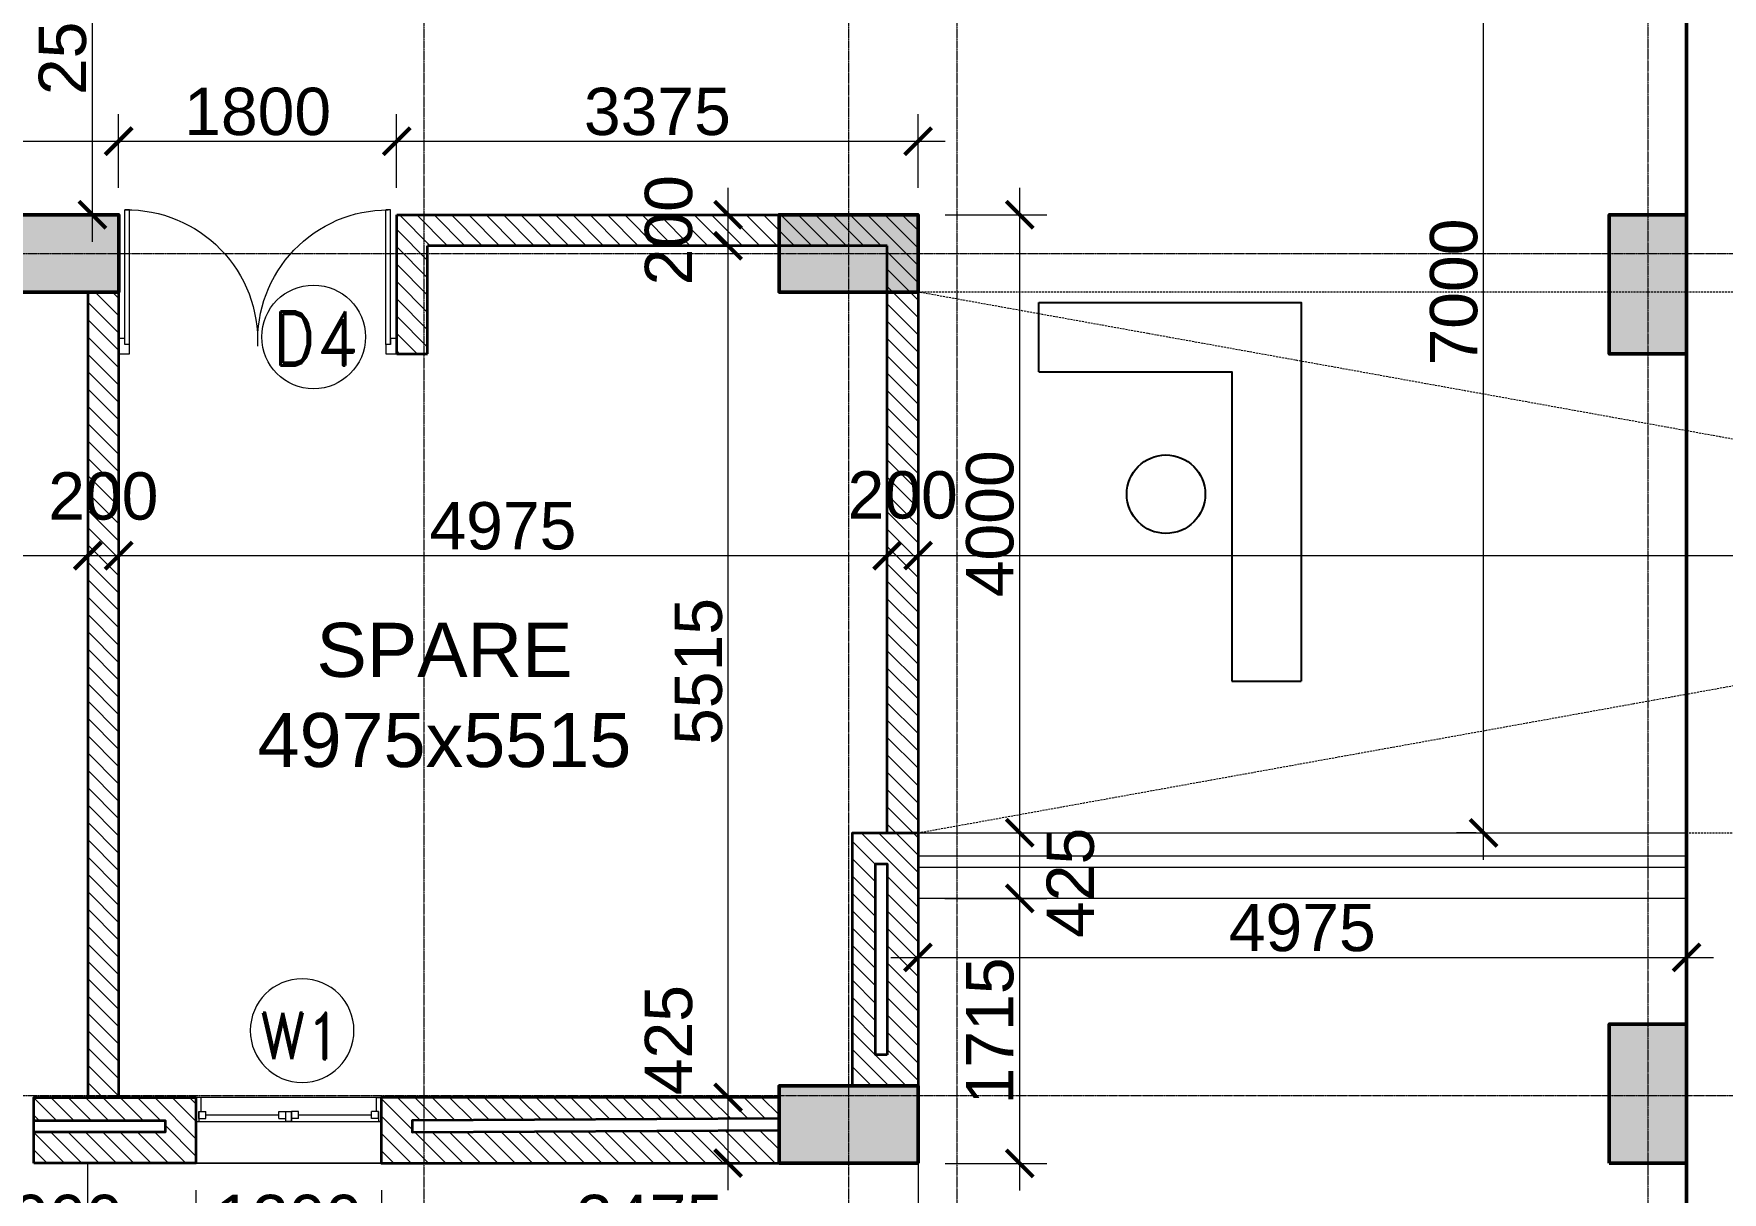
# Model space of a CAD drawing. Header units: millimetres. Extents: x 0 to 147381, y 0 to 170318.
# Drawn here: x 65620 to 76551, y 50962 to 58459 of the extents above; entities that cross this region are included whole.
import ezdxf
from ezdxf.enums import TextEntityAlignment as Align

# ---------------------------------------------------------------- set-up
doc = ezdxf.new("R2010")
doc.units = ezdxf.units.MM
for name, pattern in [('Center', [29.999999, 12, -6, 6, -6]), ('DASHED', [19.05, 12.7, -6.35]), ('Grid Line', [22.225, 12.7, -3.175, 3.175, -3.175]), ('Hidden', [7.14375, 4.7625, -2.38125])]:
    doc.linetypes.add(name, pattern=pattern)
for name, color, linetype, lineweight in [('A-DOOR', 21, 'Continuous', 9), ('A-GLAZ', 151, 'Continuous', 9), ('AR_STR', 7, 'Continuous', 15), ('AR_WALL_HATCH', 23, 'Continuous', 5), ('ARCH PROJ', 6, 'DASHED', 18), ('Arch_Dim', 7, 'Continuous', 25), ('Arch_DW_No', 5, 'Continuous', 15), ('ARCH_WALL', 1, 'Continuous', 35), ('Arch_Window', 140, 'Continuous', 9), ('G-ANNO-TEXT', 231, 'Continuous', 25), ('S-GRID', 8, 'Continuous', 9), ('S-STRS', 40, 'Continuous', 9), ('STR COL.', 1, 'Continuous', 50)]:
    doc.layers.add(name, color=color, linetype=linetype, lineweight=lineweight)
for name, color, linetype, lineweight, true_color in [('ARCH RCC HATCH', 253, 'Center', 9, 0x9c9c9c), ('EXPANSION JOINT', 6, 'Hidden', 15, 0xff0fff), ('S-COLS_HATCH', 252, 'Continuous', 9, 0x8a8a8a)]:
    doc.layers.add(name, color=color, linetype=linetype, lineweight=lineweight, true_color=true_color)
doc.styles.add('Arial_2', font='arial.ttf', dxfattribs={"height": 472.5})
doc.styles.add('DIM', font='arial.ttf')
doc.styles.add('DIM_100', font='romand.shx', dxfattribs={"width": 0.9})
doc.styles.add('SIZE', font='romans.shx', dxfattribs={"width": 0.75, "height": 200})
doc.dimstyles.new('DIM- 175', dxfattribs={"dimscale": 175, "dimtxt": 1.75, "dimasz": 1, "dimexe": 1, "dimexo": 1, "dimgap": 0.2, "dimtad": 1, "dimdec": 0, "dimrnd": 5, "dimzin": 0, "dimdsep": 46, "dimtxsty": 'DIM', "dimblk": 'ARCHTICK', "dimcen": 0, "dimdle": 1, "dimclrd": 3, "dimclre": 5, "dimclrt": 3, "dimadec": 0, "dimazin": 0, "dimtfac": 1, "dimtdec": 0, "dimtofl": 0, "dimtmove": 2, "dimatfit": 3, "dimfxl": 1, "dimtolj": 1, "dimtzin": 0, "dimlwd": 13, "dimlwe": 15, "dimarcsym": 0})

# ---------------------------------------------------------------- blocks, each defined once
blk = doc.blocks.new('A_Double -Panel Wooden Door W Ventilator - _D6_1800 X 2700-1747355-4_Level 448_0')
at = {"layer": 'A-DOOR'}
for p, q in [((-900, 50), (-830, 50)), ((-830, 50), (-830, -10)), ((830, 50), (900, 50)), ((830, -10), (830, 50)), ((-860, -50), (-900, -50)), ((-860, -10), (-860, -882)), ((-860, -10), (-860, -50)), ((-830, -10), (-860, -10)), ((-830, -10), (-830, -882)), ((830, -10), (830, -882)), ((860, -10), (830, -10)), ((860, -10), (860, -882)), ((860, -50), (860, -10)), ((900, -50), (860, -50)), ((-830, -882), (-860, -882)), ((860, -882), (830, -882))]:
    blk.add_line(p, q, dxfattribs=at)
for centre, start, end in [((-846, -37), 269.0716, 2.5107), ((845, -37), 177.4858, 270)]:
    blk.add_arc(centre, 845, start, end, dxfattribs=at)
blk = doc.blocks.new('RLAB_G')
at = {"layer": 'AR_WALL_HATCH', "ltscale": 500}
h = blk.add_hatch(dxfattribs=at)
h.set_pattern_fill('ANSI31', color=256, scale=25)
h.paths.add_polyline_path([(-30525, 13000), (-30525, 12100), (-30725, 12100), (-30725, 12800), (-33700, 12800), (-33700, 9000), (-33900, 9000), (-33900, 13000)])
h = blk.add_hatch(dxfattribs=at)
h.set_pattern_fill('ANSI31', color=256, scale=25)
h.paths.add_polyline_path([(-28525, 12500), (-28724, 12500), (-28724, 7287), (-28524, 7287)])
h = blk.add_hatch(dxfattribs=at)
h.set_pattern_fill('ANSI31', color=256, scale=25)
h.paths.add_polyline_path([(-33475, 7362), (-33900, 7362), (-33900, 9000), (-33475, 9000)])
h.paths.add_polyline_path([(-33625, 8800), (-33700, 8800), (-33700, 7562), (-33625, 7562)], flags=16)
h = blk.add_hatch(dxfattribs=at)
h.set_pattern_fill('ANSI31', color=256, scale=25)
h.paths.add_polyline_path([(-30425, 7287), (-30425, 6862), (-33000, 6862), (-33000, 7287)])
h.paths.add_polyline_path([(-33000, 7150), (-33000, 7075), (-30625, 7062), (-30625, 7137)], flags=17)
h = blk.add_hatch(dxfattribs=at)
h.set_pattern_fill('ANSI31', color=256, scale=25)
h.paths.add_polyline_path([(-28175, 6862), (-28175, 7062), (-29025, 7062), (-29025, 7137), (-28175, 7137), (-28175, 7287), (-29225, 7287), (-29225, 6862)])
at = {"linetype": 'Continuous'}
blk.add_line((-28525, 12500), (-28724, 12500), dxfattribs=at)
at = {"layer": 'ARCH_WALL'}
for p, q in [((-30525, 13000), (-33900, 13000)), ((-33900, 13000), (-33900, 9000)), ((-30525, 12100), (-30525, 13000)), ((-33700, 9000), (-33700, 12800)), ((-33700, 12800), (-30725, 12800)), ((-30725, 12100), (-30725, 12800)), ((-28724, 12500), (-28724, 7287)), ((-28525, 12500), (-28524, 7287)), ((-30525, 12100), (-30725, 12100))]:
    blk.add_line(p, q, dxfattribs=at)
for points in [[(-33900, 7362), (-33475, 7362), (-33475, 9000), (-33900, 9000)], [(-33700, 7562), (-33625, 7562), (-33625, 8800), (-33700, 8800)], [(-33000, 6862), (-33000, 7287), (-30425, 7287), (-30425, 6862)], [(-28175, 6862), (-28175, 7287), (-29225, 7287), (-29225, 6862)], [(-33000, 7075), (-33000, 7150), (-30625, 7137), (-30625, 7062)], [(-28175, 7062), (-28175, 7137), (-29025, 7137), (-29025, 7062)]]:
    blk.add_lwpolyline(points, close=True, dxfattribs=at)
at = {"layer": 'Arch_Window'}
for p, q in [((-30425, 7287), (-29225, 7287)), ((-30393, 7287), (-30425, 7287)), ((-30393, 7196), (-30393, 7287)), ((-29257, 7287), (-29225, 7287)), ((-29257, 7287), (-29257, 7196)), ((-29225, 7132), (-30425, 7132)), ((-30425, 7132), (-30406, 7132)), ((-30406, 7196), (-30361, 7196)), ((-30406, 7151), (-30406, 7196)), ((-30406, 7196), (-30406, 7132)), ((-30406, 7151), (-30361, 7151)), ((-30361, 7151), (-30361, 7196)), ((-29888, 7174), (-30361, 7174)), ((-29888, 7196), (-29844, 7196)), ((-29888, 7151), (-29888, 7196)), ((-29888, 7151), (-29844, 7151)), ((-29844, 7151), (-29844, 7196)), ((-29844, 7132), (-29844, 7196)), ((-29806, 7196), (-29844, 7196)), ((-29806, 7196), (-29844, 7196)), ((-29844, 7196), (-29844, 7132)), ((-29806, 7196), (-29844, 7196)), ((-29844, 7196), (-29844, 7196)), ((-29844, 7132), (-29844, 7196)), ((-29806, 7132), (-29844, 7132)), ((-29844, 7132), (-29806, 7132)), ((-29844, 7132), (-29844, 7132)), ((-29844, 7132), (-29806, 7132)), ((-29806, 7151), (-29806, 7196)), ((-29761, 7196), (-29806, 7196)), ((-29806, 7132), (-29806, 7196)), ((-29806, 7132), (-29806, 7196)), ((-29806, 7196), (-29806, 7196)), ((-29806, 7132), (-29806, 7196)), ((-29761, 7151), (-29806, 7151)), ((-29806, 7132), (-29806, 7132)), ((-29761, 7151), (-29761, 7196)), ((-29288, 7174), (-29761, 7174)), ((-29288, 7151), (-29288, 7196)), ((-29244, 7196), (-29288, 7196)), ((-29244, 7151), (-29288, 7151)), ((-29244, 7196), (-29257, 7196)), ((-29244, 7151), (-29244, 7196)), ((-29244, 7196), (-29244, 7132)), ((-30425, 6862), (-29225, 6862))]:
    blk.add_line(p, q, dxfattribs=at)
at = {"layer": 'A-DOOR', "rotation": 180}
blk.add_blockref('A_Double -Panel Wooden Door W Ventilator - _D6_1800 X 2700-1747355-4_Level 448_0', (-29625, 12150), dxfattribs=at)
blk = doc.blocks.new('COURTYARD_GF')
at = {"layer": 'A-GLAZ'}
for p, q in [((-9695, -55705), (-4720, -55705)), ((-9695, -55705), (-9695, -56131)), ((-4720, -56131), (-4720, -55705)), ((-9695, -55855), (-4720, -55855)), ((-4720, -55931), (-9695, -55931)), ((-4720, -56131), (-9695, -56131))]:
    blk.add_line(p, q, dxfattribs=at)
at = {"layer": 'G-ANNO-TEXT'}
for p, q in [((-8914, -52723), (-8914, -52273)), ((-7664, -54723), (-7214, -54723))]:
    blk.add_line(p, q, dxfattribs=at)
for points in [[(-8914, -52273), (-7214, -52273), (-7214, -54723)], [(-8914, -52723), (-7664, -52723), (-7664, -54723)]]:
    blk.add_lwpolyline(points, dxfattribs=at)
blk.add_circle((-8090, -53514), 254, dxfattribs=at)
blk = doc.blocks.new('A$C59E872DE')
at = {"layer": 'S-GRID', "linetype": 'Grid Line', "ltscale": 0.5}
for p, q in [((30450, 89720.3), (30450, -4357.6)), ((33200, 89720.3), (33200, -4357.6)), ((38375, 89720), (38375, -4357.8)), ((-6964.1, 12500), (94404.8, 12500)), ((-6964.1, 7050), (94404.8, 7050))]:
    blk.add_line(p, q, dxfattribs=at)
blk.add_lwpolyline([(33900, 89720.3), (33900, -3990), (34529.3, -4438.4)], dxfattribs=at)
blk = doc.blocks.new('DW')
at = {"color": 9}
blk.add_circle((0, 0), 671, dxfattribs=at)
at = {"style": 'SIZE', "width": 0.8}
blk.add_attdef('W7', text='', height=500, dxfattribs=at).set_placement((5, -289), align=Align.CENTER)
blk = doc.blocks.new('_ArchTick')
at = {"color": 0, "linetype": 'ByBlock', "const_width": 0.15}
blk.add_lwpolyline([(-0.5, -0.5), (0.5, 0.5)], dxfattribs=at)
blk = doc.blocks.new('*D473')
at = {"layer": 'Arch_Dim', "color": 5, "lineweight": 15, "transparency": 16777216}
for p, q in [((60795, 50975), (60795, 49963)), ((71345, 50975), (71345, 49963))]:
    blk.add_line(p, q, dxfattribs=at)
at = {"layer": 'Arch_Dim', "color": 3, "lineweight": 13, "transparency": 16777216}
blk.add_line((60620, 50138), (71520, 50138), dxfattribs=at)
at = {"layer": 'Defpoints', "color": 0, "linetype": 'Continuous', "transparency": 16777216}
for p in [(60795, 51150), (71345, 51150), (71345, 50138)]:
    blk.add_point(p, dxfattribs=at)
at = {"layer": 'Arch_Dim', "color": 3, "linetype": 'Continuous', "lineweight": 13, "transparency": 16777216, "xscale": 175, "yscale": 175, "zscale": 175, "rotation": 180}
blk.add_blockref('_ArchTick', (60795, 50138), dxfattribs=at)
at = {"layer": 'Arch_Dim', "color": 3, "linetype": 'Continuous', "lineweight": 13, "transparency": 16777216, "xscale": 175, "yscale": 175, "zscale": 175}
blk.add_blockref('_ArchTick', (71345, 50138), dxfattribs=at)
at = {"layer": 'Arch_Dim', "color": 3, "linetype": 'Continuous', "transparency": 16777216, "insert": (66070, 50329), "char_height": 306.2, "attachment_point": 5, "style": 'DIM'}
blk.add_mtext('\\A1;10550', dxfattribs=at)
blk = doc.blocks.new('*D487')
at = {"layer": 'Arch_Dim', "color": 3, "lineweight": 13, "transparency": 16777216}
blk.add_line((72003, 50973), (72003, 53038), dxfattribs=at)
at = {"layer": 'Arch_Dim', "color": 5, "lineweight": 15, "transparency": 16777216}
for p, q in [((71520, 52863), (72178, 52863)), ((71520, 51148), (72178, 51148))]:
    blk.add_line(p, q, dxfattribs=at)
at = {"layer": 'Defpoints', "color": 0, "linetype": 'Continuous', "transparency": 16777216}
for p in [(71345, 52863), (72003, 52863), (71345, 51148)]:
    blk.add_point(p, dxfattribs=at)
at = {"layer": 'Arch_Dim', "color": 3, "linetype": 'Continuous', "lineweight": 13, "transparency": 16777216, "xscale": 175, "yscale": 175, "zscale": 175}
for p, rotation in [((72003, 52863), 90), ((72003, 51148), 270)]:
    blk.add_blockref('_ArchTick', p, dxfattribs=dict(at, rotation=rotation))
at = {"layer": 'Arch_Dim', "color": 3, "linetype": 'Continuous', "transparency": 16777216, "insert": (71811, 52006), "char_height": 306.2, "attachment_point": 5, "rotation": 90, "style": 'DIM'}
blk.add_mtext('\\A1;1715', dxfattribs=at)
blk = doc.blocks.new('*D488')
at = {"layer": 'Arch_Dim', "color": 5, "lineweight": 15, "transparency": 16777216}
for p, q in [((71345, 50975), (71345, 44923)), ((90735, 50975), (90735, 44923))]:
    blk.add_line(p, q, dxfattribs=at)
at = {"layer": 'Arch_Dim', "color": 3, "lineweight": 13, "transparency": 16777216}
blk.add_line((71170, 45098), (90910, 45098), dxfattribs=at)
at = {"layer": 'Defpoints', "color": 0, "linetype": 'Continuous', "transparency": 16777216}
for p in [(71345, 51150), (90735, 51150), (90735, 45098)]:
    blk.add_point(p, dxfattribs=at)
at = {"layer": 'Arch_Dim', "color": 3, "linetype": 'Continuous', "lineweight": 13, "transparency": 16777216, "xscale": 175, "yscale": 175, "zscale": 175, "rotation": 180}
blk.add_blockref('_ArchTick', (71345, 45098), dxfattribs=at)
at = {"layer": 'Arch_Dim', "color": 3, "linetype": 'Continuous', "lineweight": 13, "transparency": 16777216, "xscale": 175, "yscale": 175, "zscale": 175}
blk.add_blockref('_ArchTick', (90735, 45098), dxfattribs=at)
at = {"layer": 'Arch_Dim', "color": 3, "linetype": 'Continuous', "transparency": 16777216, "insert": (81040, 45289), "char_height": 306.2, "attachment_point": 5, "style": 'DIM'}
blk.add_mtext('\\A1;19390', dxfattribs=at)
blk = doc.blocks.new('A$C38A24FCE')
at = {"layer": 'S-COLS_HATCH'}
for points in [[(-59115, 10625), (-59115, 11125), (-58215, 11125), (-58215, 10625)], [(-53040, 10625), (-53040, 11125), (-53940, 11125), (-53940, 10625)], [(-48065, 11125), (-48565, 11125), (-48565, 10225), (-48065, 10225)], [(-48565, 4987), (-48065, 4987), (-48065, 5887), (-48565, 5887)], [(-53040, 4987), (-53040, 5487), (-53940, 5487), (-53940, 4987)]]:
    blk.add_hatch(color=256, dxfattribs=at).paths.add_polyline_path(points, flags=0)
at = {"layer": 'STR COL.'}
for points in [[(-59115, 10625), (-59115, 11125), (-58215, 11125), (-58215, 10625)], [(-53040, 10625), (-53040, 11125), (-53940, 11125), (-53940, 10625)], [(-48065, 11125), (-48565, 11125), (-48565, 10225), (-48065, 10225)], [(-48565, 4987), (-48065, 4987), (-48065, 5887), (-48565, 5887)], [(-53040, 4987), (-53040, 5487), (-53940, 5487), (-53940, 4987)]]:
    blk.add_lwpolyline(points, close=True, dxfattribs=at)
blk = doc.blocks.new('*D527')
at = {"layer": 'Arch_Dim', "color": 5, "lineweight": 15, "transparency": 16777216}
for p, q in [((64770, 50975), (64770, 50423)), ((66670, 50975), (66670, 50423))]:
    blk.add_line(p, q, dxfattribs=at)
at = {"layer": 'Arch_Dim', "color": 3, "lineweight": 13, "transparency": 16777216}
blk.add_line((64595, 50598), (66845, 50598), dxfattribs=at)
at = {"layer": 'Defpoints', "color": 0, "linetype": 'Continuous', "transparency": 16777216}
for p in [(64770, 51150), (66670, 51150), (66670, 50598)]:
    blk.add_point(p, dxfattribs=at)
at = {"layer": 'Arch_Dim', "color": 3, "linetype": 'Continuous', "lineweight": 13, "transparency": 16777216, "xscale": 175, "yscale": 175, "zscale": 175, "rotation": 180}
blk.add_blockref('_ArchTick', (64770, 50598), dxfattribs=at)
at = {"layer": 'Arch_Dim', "color": 3, "linetype": 'Continuous', "lineweight": 13, "transparency": 16777216, "xscale": 175, "yscale": 175, "zscale": 175}
blk.add_blockref('_ArchTick', (66670, 50598), dxfattribs=at)
at = {"layer": 'Arch_Dim', "color": 3, "linetype": 'Continuous', "transparency": 16777216, "insert": (65720, 50790), "char_height": 306.2, "attachment_point": 5, "style": 'DIM'}
blk.add_mtext('\\A1;1900', dxfattribs=at)
blk = doc.blocks.new('*D528')
at = {"layer": 'Arch_Dim', "color": 5, "lineweight": 15, "transparency": 16777216}
for p, q in [((66670, 50975), (66670, 50423)), ((67870, 50975), (67870, 50423))]:
    blk.add_line(p, q, dxfattribs=at)
at = {"layer": 'Arch_Dim', "color": 3, "lineweight": 13, "transparency": 16777216}
blk.add_line((66495, 50598), (68045, 50598), dxfattribs=at)
at = {"layer": 'Defpoints', "color": 0, "linetype": 'Continuous', "transparency": 16777216}
for p in [(66670, 51150), (67870, 51150), (67870, 50598)]:
    blk.add_point(p, dxfattribs=at)
at = {"layer": 'Arch_Dim', "color": 3, "linetype": 'Continuous', "lineweight": 13, "transparency": 16777216, "xscale": 175, "yscale": 175, "zscale": 175, "rotation": 180}
blk.add_blockref('_ArchTick', (66670, 50598), dxfattribs=at)
at = {"layer": 'Arch_Dim', "color": 3, "linetype": 'Continuous', "lineweight": 13, "transparency": 16777216, "xscale": 175, "yscale": 175, "zscale": 175}
blk.add_blockref('_ArchTick', (67870, 50598), dxfattribs=at)
at = {"layer": 'Arch_Dim', "color": 3, "linetype": 'Continuous', "transparency": 16777216, "insert": (67270, 50790), "char_height": 306.2, "attachment_point": 5, "style": 'DIM'}
blk.add_mtext('\\A1;1200', dxfattribs=at)
blk = doc.blocks.new('*D776')
at = {"layer": 'Arch_Dim', "color": 5, "lineweight": 15, "transparency": 16777216}
for p, q in [((67870, 50975), (67870, 50423)), ((71345, 50975), (71345, 50423))]:
    blk.add_line(p, q, dxfattribs=at)
at = {"layer": 'Arch_Dim', "color": 3, "lineweight": 13, "transparency": 16777216}
blk.add_line((67695, 50598), (71520, 50598), dxfattribs=at)
at = {"layer": 'Defpoints', "color": 0, "linetype": 'Continuous', "transparency": 16777216}
for p in [(67870, 51150), (71345, 51150), (71345, 50598)]:
    blk.add_point(p, dxfattribs=at)
at = {"layer": 'Arch_Dim', "color": 3, "linetype": 'Continuous', "lineweight": 13, "transparency": 16777216, "xscale": 175, "yscale": 175, "zscale": 175, "rotation": 180}
blk.add_blockref('_ArchTick', (67870, 50598), dxfattribs=at)
at = {"layer": 'Arch_Dim', "color": 3, "linetype": 'Continuous', "lineweight": 13, "transparency": 16777216, "xscale": 175, "yscale": 175, "zscale": 175}
blk.add_blockref('_ArchTick', (71345, 50598), dxfattribs=at)
at = {"layer": 'Arch_Dim', "color": 3, "linetype": 'Continuous', "transparency": 16777216, "insert": (69607, 50790), "char_height": 306.2, "attachment_point": 5, "style": 'DIM'}
blk.add_mtext('\\A1;3475', dxfattribs=at)
blk = doc.blocks.new('*D555')
at = {"layer": 'Arch_Dim', "color": 5, "lineweight": 15, "transparency": 16777216}
for p, q in [((62695, 57463), (62695, 57939)), ((66169, 57463), (66169, 57939))]:
    blk.add_line(p, q, dxfattribs=at)
at = {"layer": 'Arch_Dim', "color": 3, "lineweight": 13, "transparency": 16777216}
blk.add_line((62520, 57764), (66344, 57764), dxfattribs=at)
at = {"layer": 'Defpoints', "color": 0, "linetype": 'Continuous', "transparency": 16777216}
for p in [(66169, 57764), (62695, 57288), (66169, 57288)]:
    blk.add_point(p, dxfattribs=at)
at = {"layer": 'Arch_Dim', "color": 3, "linetype": 'Continuous', "lineweight": 13, "transparency": 16777216, "xscale": 175, "yscale": 175, "zscale": 175, "rotation": 180}
blk.add_blockref('_ArchTick', (62695, 57764), dxfattribs=at)
at = {"layer": 'Arch_Dim', "color": 3, "linetype": 'Continuous', "lineweight": 13, "transparency": 16777216, "xscale": 175, "yscale": 175, "zscale": 175}
blk.add_blockref('_ArchTick', (66169, 57764), dxfattribs=at)
at = {"layer": 'Arch_Dim', "color": 3, "linetype": 'Continuous', "transparency": 16777216, "insert": (64432, 57955), "char_height": 306.2, "attachment_point": 5, "style": 'DIM'}
blk.add_mtext('\\A1;3475', dxfattribs=at)
blk = doc.blocks.new('*D556')
at = {"layer": 'Arch_Dim', "color": 5, "lineweight": 15, "transparency": 16777216}
for p, q in [((66169, 57463), (66169, 57939)), ((67969, 57463), (67969, 57939))]:
    blk.add_line(p, q, dxfattribs=at)
at = {"layer": 'Arch_Dim', "color": 3, "lineweight": 13, "transparency": 16777216}
blk.add_line((65994, 57764), (68144, 57764), dxfattribs=at)
at = {"layer": 'Defpoints', "color": 0, "linetype": 'Continuous', "transparency": 16777216}
for p in [(67969, 57764), (66169, 57288), (67969, 57288)]:
    blk.add_point(p, dxfattribs=at)
at = {"layer": 'Arch_Dim', "color": 3, "linetype": 'Continuous', "lineweight": 13, "transparency": 16777216, "xscale": 175, "yscale": 175, "zscale": 175, "rotation": 180}
blk.add_blockref('_ArchTick', (66169, 57764), dxfattribs=at)
at = {"layer": 'Arch_Dim', "color": 3, "linetype": 'Continuous', "lineweight": 13, "transparency": 16777216, "xscale": 175, "yscale": 175, "zscale": 175}
blk.add_blockref('_ArchTick', (67969, 57764), dxfattribs=at)
at = {"layer": 'Arch_Dim', "color": 3, "linetype": 'Continuous', "transparency": 16777216, "insert": (67069, 57955), "char_height": 306.2, "attachment_point": 5, "style": 'DIM'}
blk.add_mtext('\\A1;1800', dxfattribs=at)
blk = doc.blocks.new('*D777')
at = {"layer": 'Arch_Dim', "color": 5, "lineweight": 15, "transparency": 16777216}
for p, q in [((67969, 57463), (67969, 57939)), ((71345, 57463), (71345, 57939))]:
    blk.add_line(p, q, dxfattribs=at)
at = {"layer": 'Arch_Dim', "color": 3, "lineweight": 13, "transparency": 16777216}
blk.add_line((67794, 57764), (71520, 57764), dxfattribs=at)
at = {"layer": 'Defpoints', "color": 0, "linetype": 'Continuous', "transparency": 16777216}
for p in [(71345, 57764), (67969, 57288), (71345, 57288)]:
    blk.add_point(p, dxfattribs=at)
at = {"layer": 'Arch_Dim', "color": 3, "linetype": 'Continuous', "lineweight": 13, "transparency": 16777216, "xscale": 175, "yscale": 175, "zscale": 175, "rotation": 180}
blk.add_blockref('_ArchTick', (67969, 57764), dxfattribs=at)
at = {"layer": 'Arch_Dim', "color": 3, "linetype": 'Continuous', "lineweight": 13, "transparency": 16777216, "xscale": 175, "yscale": 175, "zscale": 175}
blk.add_blockref('_ArchTick', (71345, 57764), dxfattribs=at)
at = {"layer": 'Arch_Dim', "color": 3, "linetype": 'Continuous', "transparency": 16777216, "insert": (69657, 57955), "char_height": 306.2, "attachment_point": 5, "style": 'DIM'}
blk.add_mtext('\\A1;3375', dxfattribs=at)
blk = doc.blocks.new('*D558')
at = {"layer": 'Arch_Dim', "color": 5, "lineweight": 15, "transparency": 16777216}
for p, q in [((60570, 54588), (60570, 55257)), ((65970, 55256), (65970, 55257))]:
    blk.add_line(p, q, dxfattribs=at)
at = {"layer": 'Arch_Dim', "color": 3, "lineweight": 13, "transparency": 16777216}
blk.add_line((60395, 55082), (66145, 55082), dxfattribs=at)
at = {"layer": 'Defpoints', "color": 0, "linetype": 'Continuous', "transparency": 16777216}
for p in [(65970, 55082), (65970, 55081), (60570, 54413)]:
    blk.add_point(p, dxfattribs=at)
at = {"layer": 'Arch_Dim', "color": 3, "linetype": 'Continuous', "lineweight": 13, "transparency": 16777216, "xscale": 175, "yscale": 175, "zscale": 175, "rotation": 180}
blk.add_blockref('_ArchTick', (60570, 55082), dxfattribs=at)
at = {"layer": 'Arch_Dim', "color": 3, "linetype": 'Continuous', "lineweight": 13, "transparency": 16777216, "xscale": 175, "yscale": 175, "zscale": 175}
blk.add_blockref('_ArchTick', (65970, 55082), dxfattribs=at)
at = {"layer": 'Arch_Dim', "color": 3, "linetype": 'Continuous', "transparency": 16777216, "insert": (63270, 55273), "char_height": 306.2, "attachment_point": 5, "style": 'DIM'}
blk.add_mtext('\\A1;5400', dxfattribs=at)
blk = doc.blocks.new('*D559')
at = {"layer": 'Arch_Dim', "color": 5, "lineweight": 15, "transparency": 16777216}
for p, q in [((65970, 55256), (65970, 55257)), ((66169, 55256), (66169, 55257))]:
    blk.add_line(p, q, dxfattribs=at)
at = {"layer": 'Arch_Dim', "color": 3, "lineweight": 13, "transparency": 16777216}
blk.add_line((65795, 55082), (66344, 55082), dxfattribs=at)
at = {"layer": 'Defpoints', "color": 0, "linetype": 'Continuous', "transparency": 16777216}
for p in [(65970, 55081), (66169, 55082), (66169, 55081)]:
    blk.add_point(p, dxfattribs=at)
at = {"layer": 'Arch_Dim', "color": 3, "linetype": 'Continuous', "lineweight": 13, "transparency": 16777216, "xscale": 175, "yscale": 175, "zscale": 175, "rotation": 180}
blk.add_blockref('_ArchTick', (65970, 55082), dxfattribs=at)
at = {"layer": 'Arch_Dim', "color": 3, "linetype": 'Continuous', "lineweight": 13, "transparency": 16777216, "xscale": 175, "yscale": 175, "zscale": 175}
blk.add_blockref('_ArchTick', (66169, 55082), dxfattribs=at)
at = {"layer": 'Arch_Dim', "color": 3, "linetype": 'Continuous', "transparency": 16777216, "insert": (66070, 55466), "char_height": 306.2, "attachment_point": 5, "style": 'DIM'}
blk.add_mtext('\\A1;200', dxfattribs=at)
blk = doc.blocks.new('*D560')
at = {"layer": 'Arch_Dim', "color": 5, "lineweight": 15, "transparency": 16777216}
for p, q in [((66169, 55256), (66169, 55257)), ((71145, 54996), (71145, 54907))]:
    blk.add_line(p, q, dxfattribs=at)
at = {"layer": 'Arch_Dim', "color": 3, "lineweight": 13, "transparency": 16777216}
blk.add_line((65994, 55082), (71320, 55082), dxfattribs=at)
at = {"layer": 'Defpoints', "color": 0, "linetype": 'Continuous', "transparency": 16777216}
for p in [(71145, 55171), (66169, 55081), (71145, 55082)]:
    blk.add_point(p, dxfattribs=at)
at = {"layer": 'Arch_Dim', "color": 3, "linetype": 'Continuous', "lineweight": 13, "transparency": 16777216, "xscale": 175, "yscale": 175, "zscale": 175, "rotation": 180}
blk.add_blockref('_ArchTick', (66169, 55082), dxfattribs=at)
at = {"layer": 'Arch_Dim', "color": 3, "linetype": 'Continuous', "lineweight": 13, "transparency": 16777216, "xscale": 175, "yscale": 175, "zscale": 175}
blk.add_blockref('_ArchTick', (71145, 55082), dxfattribs=at)
at = {"layer": 'Arch_Dim', "color": 3, "linetype": 'Continuous', "transparency": 16777216, "insert": (68657, 55273), "char_height": 306.2, "attachment_point": 5, "style": 'DIM'}
blk.add_mtext('\\A1;4975', dxfattribs=at)
blk = doc.blocks.new('*D561')
at = {"layer": 'Arch_Dim', "color": 5, "lineweight": 15, "transparency": 16777216}
for p, q in [((71145, 54893), (71145, 55257)), ((71345, 54876), (71345, 55257))]:
    blk.add_line(p, q, dxfattribs=at)
at = {"layer": 'Arch_Dim', "color": 3, "lineweight": 13, "transparency": 16777216}
blk.add_line((70970, 55082), (71520, 55082), dxfattribs=at)
at = {"layer": 'Defpoints', "color": 0, "linetype": 'Continuous', "transparency": 16777216}
for p in [(71345, 55082), (71145, 54718), (71345, 54701)]:
    blk.add_point(p, dxfattribs=at)
at = {"layer": 'Arch_Dim', "color": 3, "linetype": 'Continuous', "lineweight": 13, "transparency": 16777216, "xscale": 175, "yscale": 175, "zscale": 175, "rotation": 180}
blk.add_blockref('_ArchTick', (71145, 55082), dxfattribs=at)
at = {"layer": 'Arch_Dim', "color": 3, "linetype": 'Continuous', "lineweight": 13, "transparency": 16777216, "xscale": 175, "yscale": 175, "zscale": 175}
blk.add_blockref('_ArchTick', (71345, 55082), dxfattribs=at)
at = {"layer": 'Arch_Dim', "color": 3, "linetype": 'Continuous', "transparency": 16777216, "insert": (71245, 55473), "char_height": 306.2, "attachment_point": 5, "style": 'DIM'}
blk.add_mtext('\\A1;200', dxfattribs=at)
blk = doc.blocks.new('*D562')
at = {"layer": 'Arch_Dim', "color": 5, "lineweight": 15, "transparency": 16777216}
for p, q in [((90735, 55257), (90735, 55257)), ((71345, 55096), (71345, 54907))]:
    blk.add_line(p, q, dxfattribs=at)
at = {"layer": 'Arch_Dim', "color": 3, "lineweight": 13, "transparency": 16777216}
blk.add_line((71170, 55082), (90910, 55082), dxfattribs=at)
at = {"layer": 'Defpoints', "color": 0, "linetype": 'Continuous', "transparency": 16777216}
for p in [(71345, 55271), (90735, 55082), (90735, 55082)]:
    blk.add_point(p, dxfattribs=at)
at = {"layer": 'Arch_Dim', "color": 3, "linetype": 'Continuous', "lineweight": 13, "transparency": 16777216, "xscale": 175, "yscale": 175, "zscale": 175, "rotation": 180}
blk.add_blockref('_ArchTick', (71345, 55082), dxfattribs=at)
at = {"layer": 'Arch_Dim', "color": 3, "linetype": 'Continuous', "lineweight": 13, "transparency": 16777216, "xscale": 175, "yscale": 175, "zscale": 175}
blk.add_blockref('_ArchTick', (90735, 55082), dxfattribs=at)
at = {"layer": 'Arch_Dim', "color": 3, "linetype": 'Continuous', "transparency": 16777216, "insert": (81040, 55273), "char_height": 306.2, "attachment_point": 5, "style": 'DIM'}
blk.add_mtext('\\A1;19390', dxfattribs=at)
blk = doc.blocks.new('*D567')
at = {"layer": 'Arch_Dim', "color": 3, "lineweight": 13, "transparency": 16777216}
blk.add_line((70115, 50975), (70115, 51750), dxfattribs=at)
at = {"layer": 'Arch_Dim', "color": 5, "lineweight": 15, "transparency": 16777216}
for p, q in [((70270, 51575), (69940, 51575)), ((70270, 51150), (69940, 51150))]:
    blk.add_line(p, q, dxfattribs=at)
at = {"layer": 'Defpoints', "color": 0, "linetype": 'Continuous', "transparency": 16777216}
for p in [(70115, 51575), (70445, 51575), (70445, 51150)]:
    blk.add_point(p, dxfattribs=at)
at = {"layer": 'Arch_Dim', "color": 3, "linetype": 'Continuous', "lineweight": 13, "transparency": 16777216, "xscale": 175, "yscale": 175, "zscale": 175}
for p, rotation in [((70115, 51575), 90), ((70115, 51150), 270)]:
    blk.add_blockref('_ArchTick', p, dxfattribs=dict(at, rotation=rotation))
at = {"layer": 'Arch_Dim', "color": 3, "linetype": 'Continuous', "transparency": 16777216, "insert": (69731, 51946), "char_height": 306.2, "attachment_point": 5, "rotation": 90, "style": 'DIM'}
blk.add_mtext('\\A1;425', dxfattribs=at)
blk = doc.blocks.new('*D568')
at = {"layer": 'Arch_Dim', "color": 3, "lineweight": 13, "transparency": 16777216}
blk.add_line((70115, 51400), (70115, 57263), dxfattribs=at)
at = {"layer": 'Arch_Dim', "color": 5, "lineweight": 15, "transparency": 16777216}
for p, q in [((70270, 57088), (69940, 57088)), ((70270, 51575), (69940, 51575))]:
    blk.add_line(p, q, dxfattribs=at)
at = {"layer": 'Defpoints', "color": 0, "linetype": 'Continuous', "transparency": 16777216}
for p in [(70115, 57088), (70445, 57088), (70445, 51575)]:
    blk.add_point(p, dxfattribs=at)
at = {"layer": 'Arch_Dim', "color": 3, "linetype": 'Continuous', "lineweight": 13, "transparency": 16777216, "xscale": 175, "yscale": 175, "zscale": 175}
for p, rotation in [((70115, 57088), 90), ((70115, 51575), 270)]:
    blk.add_blockref('_ArchTick', p, dxfattribs=dict(at, rotation=rotation))
at = {"layer": 'Arch_Dim', "color": 3, "linetype": 'Continuous', "transparency": 16777216, "insert": (69924, 54332), "char_height": 306.2, "attachment_point": 5, "rotation": 90, "style": 'DIM'}
blk.add_mtext('\\A1;5515', dxfattribs=at)
blk = doc.blocks.new('*D569')
at = {"layer": 'Arch_Dim', "color": 3, "lineweight": 13, "transparency": 16777216}
blk.add_line((70115, 56913), (70115, 57463), dxfattribs=at)
at = {"layer": 'Arch_Dim', "color": 5, "lineweight": 15, "transparency": 16777216}
for p, q in [((70270, 57288), (69940, 57288)), ((70270, 57088), (69940, 57088))]:
    blk.add_line(p, q, dxfattribs=at)
at = {"layer": 'Defpoints', "color": 0, "linetype": 'Continuous', "transparency": 16777216}
for p in [(70115, 57288), (70445, 57288), (70445, 57088)]:
    blk.add_point(p, dxfattribs=at)
at = {"layer": 'Arch_Dim', "color": 3, "linetype": 'Continuous', "lineweight": 13, "transparency": 16777216, "xscale": 175, "yscale": 175, "zscale": 175}
for p, rotation in [((70115, 57288), 90), ((70115, 57088), 270)]:
    blk.add_blockref('_ArchTick', p, dxfattribs=dict(at, rotation=rotation))
at = {"layer": 'Arch_Dim', "color": 3, "linetype": 'Continuous', "transparency": 16777216, "insert": (69731, 57188), "char_height": 306.2, "attachment_point": 5, "rotation": 90, "style": 'DIM'}
blk.add_mtext('\\A1;200', dxfattribs=at)
blk = doc.blocks.new('*D780')
at = {"layer": 'Arch_Dim', "color": 3, "lineweight": 13, "transparency": 16777216}
blk.add_line((65999, 57113), (65999, 59963), dxfattribs=at)
at = {"layer": 'Arch_Dim', "color": 5, "lineweight": 15, "transparency": 16777216}
for p, q in [((65995, 59788), (65824, 59788)), ((65995, 57288), (65824, 57288))]:
    blk.add_line(p, q, dxfattribs=at)
at = {"layer": 'Defpoints', "color": 0, "linetype": 'Continuous', "transparency": 16777216}
for p in [(65999, 59788), (66170, 59788), (66170, 57288)]:
    blk.add_point(p, dxfattribs=at)
at = {"layer": 'Arch_Dim', "color": 3, "linetype": 'Continuous', "lineweight": 13, "transparency": 16777216, "xscale": 175, "yscale": 175, "zscale": 175}
for p, rotation in [((65999, 59788), 90), ((65999, 57288), 270)]:
    blk.add_blockref('_ArchTick', p, dxfattribs=dict(at, rotation=rotation))
at = {"layer": 'Arch_Dim', "color": 3, "linetype": 'Continuous', "transparency": 16777216, "insert": (65807, 58538), "char_height": 306.2, "attachment_point": 5, "rotation": 90, "style": 'DIM'}
blk.add_mtext('\\A1;2500', dxfattribs=at)
blk = doc.blocks.new('*D613')
at = {"layer": 'Arch_Dim', "color": 3, "lineweight": 13, "transparency": 16777216}
blk.add_line((72003, 52688), (72003, 53463), dxfattribs=at)
at = {"layer": 'Arch_Dim', "color": 5, "lineweight": 15, "transparency": 16777216}
for p, q in [((71520, 53288), (72178, 53288)), ((71519, 52863), (72178, 52863))]:
    blk.add_line(p, q, dxfattribs=at)
at = {"layer": 'Defpoints', "color": 0, "linetype": 'Continuous', "transparency": 16777216}
for p in [(71345, 53288), (72003, 53288), (71344, 52863)]:
    blk.add_point(p, dxfattribs=at)
at = {"layer": 'Arch_Dim', "color": 3, "linetype": 'Continuous', "lineweight": 13, "transparency": 16777216, "xscale": 175, "yscale": 175, "zscale": 175}
for p, rotation in [((72003, 53288), 90), ((72003, 52863), 270)]:
    blk.add_blockref('_ArchTick', p, dxfattribs=dict(at, rotation=rotation))
at = {"layer": 'Arch_Dim', "color": 3, "linetype": 'Continuous', "transparency": 16777216, "insert": (72332, 52964), "char_height": 306.2, "attachment_point": 5, "rotation": 90, "style": 'DIM'}
blk.add_mtext('\\A1;425', dxfattribs=at)
blk = doc.blocks.new('*D614')
at = {"layer": 'Arch_Dim', "color": 3, "lineweight": 13, "transparency": 16777216}
blk.add_line((72003, 53113), (72003, 57463), dxfattribs=at)
at = {"layer": 'Arch_Dim', "color": 5, "lineweight": 15, "transparency": 16777216}
for p, q in [((71520, 57288), (72178, 57288)), ((71520, 53288), (72178, 53288))]:
    blk.add_line(p, q, dxfattribs=at)
at = {"layer": 'Defpoints', "color": 0, "linetype": 'Continuous', "transparency": 16777216}
for p in [(71345, 57288), (72003, 57288), (71345, 53288)]:
    blk.add_point(p, dxfattribs=at)
at = {"layer": 'Arch_Dim', "color": 3, "linetype": 'Continuous', "lineweight": 13, "transparency": 16777216, "xscale": 175, "yscale": 175, "zscale": 175}
for p, rotation in [((72003, 57288), 90), ((72003, 53288), 270)]:
    blk.add_blockref('_ArchTick', p, dxfattribs=dict(at, rotation=rotation))
at = {"layer": 'Arch_Dim', "color": 3, "linetype": 'Continuous', "transparency": 16777216, "insert": (71811, 55288), "char_height": 306.2, "attachment_point": 5, "rotation": 90, "style": 'DIM'}
blk.add_mtext('\\A1;4000', dxfattribs=at)
blk = doc.blocks.new('*D721')
at = {"layer": 'Arch_Dim', "color": 3, "lineweight": 13, "transparency": 16777216}
blk.add_line((75006, 53113), (75006, 60463), dxfattribs=at)
at = {"layer": 'Arch_Dim', "color": 5, "lineweight": 15, "transparency": 16777216}
for p, q in [((74957, 60288), (74831, 60288)), ((74957, 53288), (74831, 53288))]:
    blk.add_line(p, q, dxfattribs=at)
at = {"layer": 'Defpoints', "color": 0, "linetype": 'Continuous', "transparency": 16777216}
for p in [(75006, 60288), (75132, 60288), (75132, 53288)]:
    blk.add_point(p, dxfattribs=at)
at = {"layer": 'Arch_Dim', "color": 3, "linetype": 'Continuous', "lineweight": 13, "transparency": 16777216, "xscale": 175, "yscale": 175, "zscale": 175}
for p, rotation in [((75006, 60288), 90), ((75006, 53288), 270)]:
    blk.add_blockref('_ArchTick', p, dxfattribs=dict(at, rotation=rotation))
at = {"layer": 'Arch_Dim', "color": 3, "linetype": 'Continuous', "transparency": 16777216, "insert": (74814, 56788), "char_height": 306.2, "attachment_point": 5, "rotation": 90, "style": 'DIM'}
blk.add_mtext('\\A1;7000', dxfattribs=at)
blk = doc.blocks.new('*D807')
at = {"layer": 'Arch_Dim', "color": 5, "lineweight": 15, "transparency": 16777216}
for p, q in [((71344, 52688), (71344, 52306)), ((76320, 52688), (76320, 52306))]:
    blk.add_line(p, q, dxfattribs=at)
at = {"layer": 'Arch_Dim', "color": 3, "lineweight": 13, "transparency": 16777216}
blk.add_line((71169, 52481), (76495, 52481), dxfattribs=at)
at = {"layer": 'Defpoints', "color": 0, "linetype": 'Continuous', "transparency": 16777216}
for p in [(71344, 52863), (76320, 52863), (76320, 52481)]:
    blk.add_point(p, dxfattribs=at)
at = {"layer": 'Arch_Dim', "color": 3, "linetype": 'Continuous', "lineweight": 13, "transparency": 16777216, "xscale": 175, "yscale": 175, "zscale": 175, "rotation": 180}
blk.add_blockref('_ArchTick', (71344, 52481), dxfattribs=at)
at = {"layer": 'Arch_Dim', "color": 3, "linetype": 'Continuous', "lineweight": 13, "transparency": 16777216, "xscale": 175, "yscale": 175, "zscale": 175}
blk.add_blockref('_ArchTick', (76320, 52481), dxfattribs=at)
at = {"layer": 'Arch_Dim', "color": 3, "linetype": 'Continuous', "transparency": 16777216, "insert": (73832, 52673), "char_height": 306.2, "attachment_point": 5, "style": 'DIM'}
blk.add_mtext('\\A1;4975', dxfattribs=at)

msp = doc.modelspace()

# ---------------------------------------------------------------- linework, layer by layer
at = {"layer": 'ARCH PROJ'}
msp.add_lwpolyline([(76319.7, 52888), (76319.7, 45912.7), (61254.7, 45912.7)], dxfattribs=at)
at = {"layer": 'S-STRS'}
msp.add_lwpolyline([(68604.7, 45912.7), (65969.7, 45912.7), (65969.7, 51150.4), (71344.7, 51150.4), (71344.7, 50950.4)], dxfattribs=at)

# ---------------------------------------------------------------- block references
at = {"xscale": -1}
msp.add_blockref('RLAB_G', (37444.7, 44288), dxfattribs=at)
at = {"layer": 'A-DOOR'}
msp.add_blockref('COURTYARD_GF', (81039.7, 108993.5), dxfattribs=at)

# ---------------------------------------------------------------- texts
at = {"layer": 'G-ANNO-TEXT', "color": 7, "insert": (69516, 54647.1), "char_height": 350, "width": 2474.809, "attachment_point": 3, "style": 'Arial_2'}
msp.add_mtext('\\pxqc;SPARE\\P4975x5515', dxfattribs=at)

# ---------------------------------------------------------------- next in the draw order: block references
at = {"layer": 'ARCH RCC HATCH', "linetype": 'Continuous'}
msp.add_blockref('A$C59E872DE', (37694.7, 44538), dxfattribs=at)

# ---------------------------------------------------------------- next in the draw order: linework, layer by layer
at = {"layer": 'ARCH PROJ'}
for p, q in [((90734.7, 53288), (71344.9, 56788)), ((71344.9, 53288), (90734.7, 56788))]:
    msp.add_line(p, q, dxfattribs=at)
msp.add_lwpolyline([(71344.9, 53288), (90734.7, 53288), (90734.7, 56788), (71344.9, 56788)], close=True, dxfattribs=at)
at = {"layer": 'EXPANSION JOINT', "ltscale": 0.4, "const_width": 25}
msp.add_lwpolyline([(76319.7, 63788), (76319.7, 44438)], dxfattribs=at)

# ---------------------------------------------------------------- next in the draw order: block references
at = {"layer": 'AR_STR', "linetype": 'Continuous'}
msp.add_blockref('A$C38A24FCE', (124384.7, 46163), dxfattribs=at)
at = {"layer": 'Arch_DW_No'}
ref = msp.add_blockref('DW', (67431.5, 56497.2, -0.1), dxfattribs=dict(at, xscale=0.5001481924206014, yscale=0.5001481924206014, zscale=0.5001481924206014, rotation=291.467010438918))
ref.add_attrib('W71', 'D4', dxfattribs={"layer": '0', "height": 350, "style": 'DIM_100', "width": 0.9}).set_placement((67440.6, 56312.6, -0.1), align=Align.CENTER)
ref = msp.add_blockref('DW', (67357.2, 52007.8), dxfattribs=dict(at, xscale=-0.5001481924206014, yscale=0.5001481924206014, zscale=0.500148192420602, rotation=68.53298956108209))
ref.add_attrib('W71', 'W1', dxfattribs={"layer": '0', "height": 300, "style": 'DIM_100', "width": 0.9}).set_placement((67348.1, 51823.3), align=Align.CENTER)

# ---------------------------------------------------------------- next in the draw order: dimensions: what is measured, and where the dimension line sits
at = {"layer": 'Arch_Dim', "linetype": 'Continuous'}
for base, p1, p2, picture, middle in [((75005.8, 60288), (75132.1, 53288), (75132.1, 60288), '*D721', (74814.4, 56788)), ((65998.8, 59788), (66169.7, 57288), (66169.7, 59788), '*D780', (65807.4, 58538)), ((70115.4, 57288), (70444.7, 57088), (70444.7, 57288), '*D569', (69731.5, 57188)), ((72002.8, 57288), (71344.9, 53288), (71344.7, 57288), '*D614', (71811.4, 55288)), ((70115.4, 57088), (70444.7, 51575.4), (70444.7, 57088), '*D568', (69924, 54331.7)), ((72002.8, 52862.8), (71344.7, 51148.4), (71344.9, 52862.8), '*D487', (71811.4, 52005.6))]:
    dim = msp.add_linear_dim(base=base, p1=p1, p2=p2, angle=90, dimstyle='DIM- 175', dxfattribs=at)
    dim.commit()
    dim.dimension.update_dxf_attribs({"geometry": picture, "text_midpoint": middle})
for base, p1, p2, picture, middle in [((66169.5, 57763.8), (62694.7, 57288), (66169.5, 57288), '*D555', (64432.1, 57955.3)), ((67969.5, 57763.8), (66169.5, 57288), (67969.5, 57288), '*D556', (67069.5, 57955.2)), ((71344.7, 57763.8), (67969.5, 57288), (71344.7, 57288), '*D777', (69657.1, 57955.3)), ((66169.5, 55081.7), (65969.6, 55080.8), (66169.5, 55080.9), '*D559', (66069.5, 55465.6)), ((65969.6, 55081.7), (60569.7, 54413), (65969.6, 55080.8), '*D558', (63269.6, 55273.1)), ((71145.1, 55081.7), (66169.5, 55080.9), (71145.1, 55170.8), '*D560', (68657.3, 55273.1)), ((90734.7, 55081.7), (71344.9, 55270.8), (90734.7, 55081.7), '*D562', (81039.8, 55273.2)), ((76319.7, 52481.2), (71344.4, 52862.9), (76319.7, 52862.9), '*D807', (73832.1, 52672.6)), ((71344.9, 50138), (60794.7, 51150.4), (71344.9, 51150.4), '*D473', (66069.8, 50329.4)), ((66669.7, 50598.4), (64769.7, 51150.4), (66669.7, 51150.4), '*D527', (65719.7, 50789.7)), ((67869.7, 50598.4), (66669.7, 51150.4), (67869.7, 51150.4), '*D528', (67269.7, 50789.7)), ((71344.7, 50598.4), (67869.7, 51150.4), (71344.7, 51150.4), '*D776', (69607.2, 50789.8)), ((90734.7, 45098), (71344.9, 51150.4), (90734.7, 51150.4), '*D488', (81039.8, 45289.5))]:
    dim = msp.add_linear_dim(base=base, p1=p1, p2=p2, dimstyle='DIM- 175', dxfattribs=at)
    dim.commit()
    dim.dimension.update_dxf_attribs({"geometry": picture, "text_midpoint": middle})
dim = msp.add_linear_dim(base=(71344.9, 55081.7), p1=(71145.1, 54718.2), p2=(71344.9, 54701.2), dimstyle='DIM- 175', dxfattribs=at)
dim.commit()
dim.dimension.update_dxf_attribs({"geometry": '*D561', "text_midpoint": (71245, 55473.2), "dimtype": 160})
for base, p1, p2, picture, middle in [((72002.8, 53288), (71344.4, 52862.9), (71344.9, 53288), '*D613', (72331.8, 52964.4)), ((70115.4, 51575.4), (70444.7, 51150.4), (70444.7, 51575.4), '*D567', (69731.5, 51945.9))]:
    dim = msp.add_linear_dim(base=base, p1=p1, p2=p2, angle=90, dimstyle='DIM- 175', dxfattribs=at)
    dim.commit()
    dim.dimension.update_dxf_attribs({"geometry": picture, "text_midpoint": middle, "dimtype": 160})

doc.saveas('drawing.dxf')
